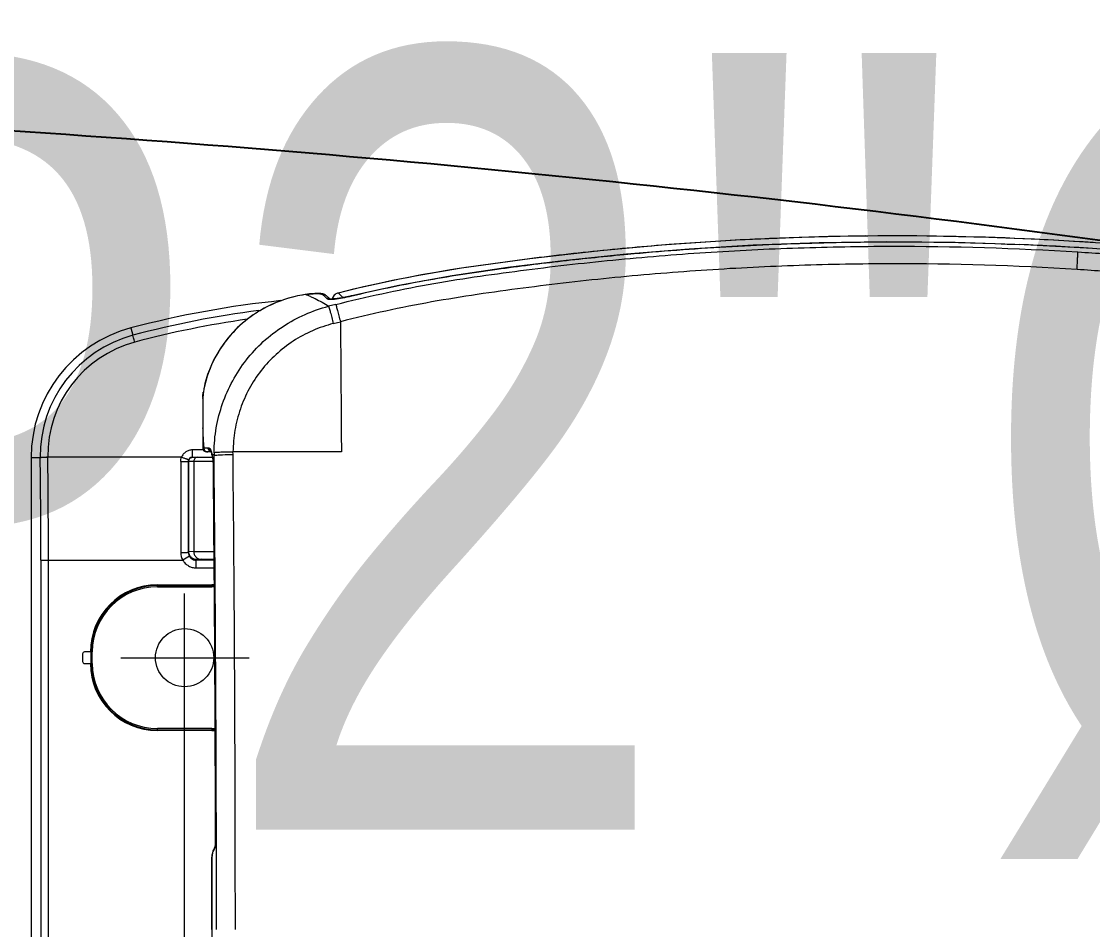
# Model space of a CAD drawing. Header units: millimetres. Extents: x 98197 to 106565, y 53890 to 60222.
# Drawn here: x 99473.15 to 99500.72, y 56512.57 to 56535.95 of the extents above; entities that cross this region are included whole.
import ezdxf

# ---------------------------------------------------------------- set-up
doc = ezdxf.new("R2010")
doc.units = ezdxf.units.MM
doc.header["$LTSCALE"] = 50
doc.header["$MEASUREMENT"] = 0
doc.linetypes.add('CENTER', pattern=[2, 1.25, -0.25, 0.25, -0.25])
doc.linetypes.add('HIDDEN', pattern=[0.375, 0.25, -0.125])
doc.layers.get('0').update_dxf_attribs({"color": 8, "linetype": 'CONTINUOUS'})
doc.layers.add('36雨排水', color=3, linetype='CONTINUOUS')
doc.styles.add('CHINA', font='c2', dxfattribs={"bigfont": 'china'})

# ---------------------------------------------------------------- blocks, each defined once
blk = doc.blocks.new('1111111')
at = {"layer": '36雨排水', "linetype": 'Continuous', "style": 'CHINA', "width": 0.8}
blk.add_text('R.P2"%%CP.V.C', height=20, dxfattribs=at).set_placement((4926.158, 3760.371))

msp = doc.modelspace()

# ---------------------------------------------------------------- linework, layer by layer
at = {"lineweight": 13, "ltscale": 0.3}
for p, q in [((99500.722, 56530.102), (99500.722, 56530.102)), ((99500.722, 56530.101), (99500.722, 56530.102)), ((99484.596, 56529.61), (99484.482, 56529.593)), ((99484.482, 56529.593), (99484.482, 56529.594)), ((99480.457, 56528.917), (99480.367, 56528.902)), ((99480.476, 56528.919), (99480.457, 56528.917)), ((99480.476, 56528.919), (99480.465, 56528.917)), ((99480.913, 56528.906), (99480.899, 56528.917)), ((99480.927, 56528.894), (99480.913, 56528.906)), ((99480.99, 56528.895), (99480.985, 56528.899)), ((99481.042, 56528.853), (99481.024, 56528.867)), ((99481.244, 56528.661), (99481.061, 56528.614)), ((99481.179, 56528.859), (99481.177, 56528.858)), ((99481.247, 56528.808), (99481.233, 56528.806)), ((99481.262, 56528.809), (99481.247, 56528.808)), ((99481.277, 56528.811), (99481.262, 56528.809)), ((99481.293, 56528.814), (99481.277, 56528.811)), ((99481.31, 56528.816), (99481.293, 56528.814)), ((99481.327, 56528.819), (99481.31, 56528.816)), ((99481.344, 56528.821), (99481.327, 56528.819)), ((99481.362, 56528.824), (99481.344, 56528.821)), ((99481.381, 56528.827), (99481.362, 56528.824)), ((99481.4, 56528.831), (99481.381, 56528.827)), ((99481.42, 56528.834), (99481.4, 56528.831)), ((99481.44, 56528.838), (99481.42, 56528.834)), ((99481.461, 56528.842), (99481.44, 56528.838)), ((99481.482, 56528.846), (99481.461, 56528.842)), ((99481.503, 56528.851), (99481.482, 56528.846)), ((99481.525, 56528.855), (99481.503, 56528.851)), ((99481.548, 56528.86), (99481.525, 56528.855)), ((99481.571, 56528.865), (99481.548, 56528.86)), ((99481.594, 56528.87), (99481.571, 56528.865)), ((99481.618, 56528.876), (99481.594, 56528.87)), ((99481.642, 56528.881), (99481.618, 56528.876)), ((99481.659, 56528.885), (99481.642, 56528.881)), ((99481.66, 56528.884), (99481.659, 56528.885)), ((99479.268, 56528.486), (99479.229, 56528.463)), ((99479.265, 56528.505), (99479.304, 56528.51)), ((99479.268, 56528.486), (99479.268, 56528.485)), ((99479.349, 56528.534), (99479.304, 56528.508)), ((99479.304, 56528.508), (99479.305, 56528.507)), ((99481.181, 56528.169), (99481.364, 56528.216)), ((99475.973, 56528.057), (99476.023, 56527.868)), ((99477.824, 56526.332), (99477.819, 56526.253)), ((99477.819, 56526.239), (99477.819, 56526.253)), ((99477.819, 56526.239), (99477.819, 56524.967)), ((99477.826, 56526.188), (99477.825, 56526.105)), ((99477.826, 56526.27), (99477.826, 56526.253)), ((99477.826, 56526.253), (99477.826, 56526.188)), ((99477.823, 56525.575), (99477.822, 56525.481)), ((99477.833, 56524.917), (99477.554, 56524.917)), ((99477.554, 56524.727), (99477.554, 56524.917)), ((99477.849, 56524.967), (99477.819, 56524.967)), ((99477.85, 56524.968), (99477.951, 56524.969)), ((99478.036, 56524.867), (99477.919, 56524.867)), ((99477.95, 56524.969), (99477.98, 56524.969)), ((99478.053, 56524.807), (99478.058, 56524.786)), ((99478.063, 56524.803), (99478.057, 56524.806)), ((99478.058, 56524.786), (99478.059, 56524.781)), ((99478.112, 56524.841), (99478.112, 56524.85)), ((99481.389, 56524.867), (99478.599, 56524.867)), ((99478.6, 56524.8), (99478.599, 56524.867)), ((99473.404, 56524.722), (99473.639, 56524.722)), ((99473.639, 56524.722), (99473.639, 56524.717)), ((99473.832, 56524.727), (99473.832, 56524.732)), ((99477.275, 56524.727), (99473.832, 56524.727)), ((99477.254, 56524.617), (99477.254, 56522.278)), ((99477.454, 56524.627), (99478.08, 56524.627)), ((99477.454, 56522.278), (99477.454, 56524.627)), ((99477.463, 56522.294), (99477.463, 56524.627)), ((99477.554, 56524.727), (99478.068, 56524.727)), ((99477.59, 56524.627), (99477.59, 56522.3)), ((99478.059, 56524.781), (99478.065, 56524.744)), ((99478.065, 56524.744), (99478.072, 56524.704)), ((99478.072, 56524.704), (99478.077, 56524.659)), ((99478.115, 56524.396), (99478.111, 56524.774)), ((99477.909, 56522.303), (99477.966, 56522.304)), ((99477.966, 56522.304), (99478.025, 56522.304)), ((99478.025, 56522.304), (99478.111, 56522.304)), ((99473.657, 56522.077), (99473.657, 56503.057)), ((99473.657, 56522.077), (99477.309, 56522.077)), ((99473.85, 56503.057), (99473.85, 56522.077)), ((99477.482, 56522.177), (99477.309, 56522.077)), ((99477.59, 56522.3), (99477.463, 56522.294)), ((99477.654, 56521.878), (99477.654, 56522.094)), ((99478.113, 56522.078), (99477.654, 56522.078)), ((99477.787, 56522.101), (99477.66, 56522.094)), ((99477.654, 56521.878), (99478.114, 56521.878)), ((99476.654, 56521.442), (99478.054, 56521.442)), ((99476.654, 56521.422), (99478.054, 56521.422)), ((99476.654, 56521.392), (99476.654, 56521.422)), ((99476.654, 56521.392), (99478.054, 56521.392)), ((99478.054, 56521.422), (99478.054, 56521.392)), ((99474.729, 56519.667), (99474.729, 56519.467)), ((99474.929, 56519.717), (99474.779, 56519.717)), ((99474.949, 56519.417), (99474.949, 56519.717)), ((99474.949, 56519.717), (99474.979, 56519.717)), ((99474.979, 56519.417), (99474.979, 56519.717)), ((99474.779, 56519.417), (99474.929, 56519.417)), ((99474.979, 56519.417), (99474.949, 56519.417)), ((99478.054, 56517.742), (99476.654, 56517.742)), ((99476.654, 56517.712), (99476.654, 56517.742)), ((99476.654, 56517.712), (99478.054, 56517.712)), ((99478.054, 56517.692), (99476.654, 56517.692)), ((99478.054, 56517.742), (99478.054, 56517.712)), ((99478.126, 56514.648), (99478.091, 56514.575)), ((99478.134, 56514.692), (99478.099, 56514.619)), ((99478.136, 56514.698), (99478.134, 56514.694)), ((99478.137, 56514.704), (99478.136, 56514.698)), ((99478.171, 56514.769), (99478.171, 56514.836)), ((99478.171, 56514.692), (99478.171, 56514.769)), ((99478.172, 56514.619), (99478.171, 56514.692)), ((99478.052, 56514.295), (99478.053, 56513.966)), ((99478.053, 56513.966), (99478.053, 56513.541)), ((99478.053, 56513.541), (99478.053, 56513.115)), ((99478.053, 56513.115), (99478.053, 56512.69)), ((99478.053, 56512.69), (99478.053, 56512.23))]:
    msp.add_line(p, q, dxfattribs=at)
at = {"lineweight": 13}
for p, q in [((99473.404, 56524.722), (99473.404, 56500.412)), ((99477.354, 56503.917), (99477.354, 56521.216)), ((99475.714, 56519.567), (99479.013, 56519.567))]:
    msp.add_line(p, q, dxfattribs=at)
at = {"linetype": 'CENTER', "lineweight": 13}
msp.add_line((99475.754, 56519.567), (99478.954, 56519.567), dxfattribs=at)
at = {"lineweight": 13}
for points in [[(99501.067, 56530.231), (99499.578, 56530.324), (99498.052, 56530.388), (99496.488, 56530.423), (99494.883, 56530.424), (99493.237, 56530.389), (99491.551, 56530.316), (99489.822, 56530.202), (99488.051, 56530.043), (99486.239, 56529.838), (99484.482, 56529.593)], [(99500.722, 56530.102), (99498.981, 56530.2), (99497.185, 56530.259), (99495.422, 56530.275), (99493.689, 56530.25), (99491.989, 56530.186), (99490.336, 56530.087), (99488.731, 56529.956), (99487.173, 56529.795), (99485.674, 56529.61), (99484.24, 56529.399), (99482.869, 56529.152), (99481.659, 56528.885)]]:
    msp.add_lwpolyline(points, dxfattribs=at)
at = {"lineweight": 13, "ltscale": 0.3}
for points in [[(99501.815, 56530.019), (99500.722, 56530.102)], [(99484.482, 56529.594), (99484.196, 56529.549), (99483.823, 56529.487), (99483.45, 56529.42), (99483.076, 56529.35), (99482.702, 56529.275), (99482.329, 56529.195), (99481.956, 56529.112), (99481.584, 56529.025), (99481.303, 56528.956)], [(99480.57, 56528.931), (99480.519, 56528.925), (99480.476, 56528.919)], [(99480.775, 56528.945), (99480.74, 56528.944), (99480.702, 56528.942), (99480.661, 56528.939), (99480.617, 56528.936), (99480.57, 56528.931)], [(99480.864, 56528.941), (99480.837, 56528.943), (99480.808, 56528.944), (99480.775, 56528.945)], [(99480.986, 56528.899), (99480.979, 56528.903), (99480.957, 56528.916), (99480.935, 56528.926), (99480.913, 56528.932), (99480.89, 56528.937), (99480.864, 56528.941)], [(99481.303, 56528.956), (99481.292, 56528.953), (99481.268, 56528.944), (99481.246, 56528.932), (99481.225, 56528.916), (99481.206, 56528.899), (99481.19, 56528.879), (99481.177, 56528.858)], [(99480.367, 56528.902), (99480.27, 56528.883), (99480.167, 56528.86), (99480.059, 56528.831), (99479.947, 56528.797), (99479.831, 56528.757), (99479.712, 56528.711), (99479.592, 56528.658), (99479.47, 56528.599), (99479.349, 56528.534)], [(99481.024, 56528.867), (99481.007, 56528.881), (99480.99, 56528.895)], [(99481.102, 56528.8), (99481.093, 56528.808), (99481.076, 56528.823), (99481.059, 56528.838), (99481.042, 56528.853)], [(99481.233, 56528.806), (99481.219, 56528.804), (99481.212, 56528.804), (99481.206, 56528.803), (99481.2, 56528.803), (99481.194, 56528.802), (99481.188, 56528.802), (99481.182, 56528.801), (99481.176, 56528.801), (99481.171, 56528.8), (99481.165, 56528.8), (99481.16, 56528.8), (99481.155, 56528.8), (99481.151, 56528.799), (99481.146, 56528.799), (99481.142, 56528.799), (99481.137, 56528.799), (99481.133, 56528.799), (99481.129, 56528.799), (99481.125, 56528.799), (99481.122, 56528.799), (99481.119, 56528.799), (99481.115, 56528.799), (99481.112, 56528.799), (99481.11, 56528.799), (99481.107, 56528.799), (99481.105, 56528.8), (99481.102, 56528.8), (99481.1, 56528.8), (99481.098, 56528.8), (99481.097, 56528.8), (99481.096, 56528.801), (99481.094, 56528.801), (99481.093, 56528.801), (99481.093, 56528.801), (99481.093, 56528.801)], [(99481.177, 56528.858), (99481.173, 56528.852), (99481.164, 56528.829), (99481.157, 56528.805), (99481.156, 56528.8)], [(99479.229, 56528.463), (99479.103, 56528.379), (99478.973, 56528.285), (99478.841, 56528.177), (99478.709, 56528.056), (99478.585, 56527.927), (99478.469, 56527.793), (99478.362, 56527.654), (99478.267, 56527.515), (99478.183, 56527.377), (99478.11, 56527.241), (99478.047, 56527.109), (99477.993, 56526.982), (99477.947, 56526.859), (99477.909, 56526.741), (99477.878, 56526.629), (99477.854, 56526.523), (99477.836, 56526.423), (99477.824, 56526.332)], [(99479.304, 56528.508), (99479.292, 56528.501), (99479.28, 56528.493), (99479.268, 56528.486)], [(99478.029, 56524.886), (99478.028, 56524.886), (99478.026, 56524.889), (99478.026, 56524.888), (99478.029, 56524.884), (99478.031, 56524.878), (99478.035, 56524.869), (99478.039, 56524.857), (99478.044, 56524.843), (99478.048, 56524.826), (99478.053, 56524.807)], [(99478.077, 56524.659), (99478.082, 56524.612), (99478.086, 56524.562), (99478.089, 56524.509), (99478.091, 56524.455), (99478.092, 56524.396)], [(99478.092, 56524.396), (99478.102, 56523.403), (99478.111, 56522.32), (99478.119, 56521.238), (99478.126, 56520.155), (99478.133, 56519.072), (99478.138, 56517.989), (99478.143, 56516.905), (99478.146, 56515.822), (99478.148, 56514.836)], [(99478.099, 56514.62), (99478.095, 56514.611), (99478.087, 56514.591), (99478.081, 56514.57), (99478.075, 56514.547), (99478.07, 56514.522)], [(99478.134, 56514.694), (99478.134, 56514.693), (99478.134, 56514.691), (99478.134, 56514.691)], [(99478.146, 56514.768), (99478.144, 56514.751), (99478.143, 56514.737), (99478.141, 56514.724), (99478.139, 56514.714), (99478.137, 56514.704)], [(99478.148, 56514.836), (99478.148, 56514.813), (99478.147, 56514.792), (99478.146, 56514.771), (99478.146, 56514.768)], [(99478.058, 56514.432), (99478.055, 56514.398), (99478.054, 56514.362), (99478.052, 56514.325), (99478.052, 56514.295)], [(99478.07, 56514.522), (99478.065, 56514.494), (99478.061, 56514.465), (99478.058, 56514.432)]]:
    msp.add_lwpolyline(points, dxfattribs=at)
at = {"linetype": 'HIDDEN', "lineweight": 0, "ltscale": 30}
msp.add_circle((99477.354, 56519.567), 0.75, dxfattribs=at)
msp.add_arc((99446.879, 56133.975), 400, 81.8702, 86.67009)
at = {"lineweight": 13, "ltscale": 0.3}
for centre, radius, start, end in [((99495.63, 56455.364), 74.91, 86.10263, 87.54252), ((99489.752, 56495.068), 34.924, 98.6788, 103.9949), ((99482.359, 56503.887), 25, 95.7998, 104.8004), ((99480.818, 56526.347), 2.593, 97.8168, 99.5969), ((99481.045, 56524.62), 4.335, 97.5282, 97.6813), ((99479.592, 56526.522), 2.549, 68.3694, 69.964), ((99479.56, 56526.442), 2.635, 66.8109, 68.3691), ((99479.53, 56527.188), 2.205, 47.3265, 50.6906), ((99480.925, 56528.822), 0.0977, 51.7716, 58.8737), ((99481.05, 56528.713), 0.1, 96.1923, 104.8789), ((99481.353, 56528.761), 0.2, 150.5666, 168.8487), ((99481.062, 56530.201), 1.407, 274.3409, 276.0569), ((99482.359, 56504.209), 24.492, 97.2579, 104.9937), ((99481.35, 56525.038), 4.028, 120.5232, 121.1279), ((99482.359, 56504.221), 24.297, 98.0269, 104.9955), ((99476.854, 56524.722), 3.45, 104.8004, 180), ((99476.854, 56524.761), 3.216, 104.9858, 180.7099), ((99476.854, 56524.771), 3.022, 104.9973, 180.7478), ((99478.588, 56526.235), 0.769, 176.2252, 178.6522), ((99683.208, 56524.764), 205.387, 179.62611, 179.77383), ((99482.082, 56525.471), 4.263, 180.0489, 186.0357), ((99482.319, 56525.466), 4.497, 179.8159, 180.5341), ((99482.33, 56525.466), 4.508, 180.5341, 181.2529), ((99482.403, 56525.469), 4.581, 181.2642, 184.835), ((99482.478, 56525.474), 4.656, 184.8247, 186.2457), ((99477.919, 56524.967), 0.1, 180, 270), ((99482.235, 56525.486), 4.417, 186.0198, 186.7547), ((99476.914, 56524.572), 1.167, 11.5801, 13.2604), ((99476.341, 56521.885), 3.388, 58.499, 59.4487), ((99482.146, 56524.799), 4.034, 179.3951, 180.3543), ((98245.107, 56512.602), 1233.553, 359.998375, 0.566589), ((99273.042, 56522.077), 200.614, 359.99987, 0.75394), ((99271.638, 56522.077), 202.212, 359.99973, 0.75061), ((99477.554, 56524.627), 0.1, 90, 180), ((98270.299, 56512.575), 1207.853, 0.107267, 0.560812), ((98273.914, 56512.568), 1204.26, 0.107891, 0.562762), ((99477.652, 56522.278), 0.397, 180.0074, 210.388), ((99477.285, 56548.135), 25.857, 269.9314, 270.3171), ((99477.653, 56522.294), 0.199, 180.0133, 186.08), ((99477.654, 56522.278), 0.2, 180.0024, 183.372), ((99477.656, 56522.294), 0.202, 186.074, 192.004), ((99477.655, 56522.278), 0.201, 183.371, 186.7268), ((99477.655, 56522.278), 0.2, 186.7355, 196.8153), ((99477.654, 56522.294), 0.2, 192.02, 270.0037), ((99477.478, 56521.841), 0.454, 91.8821, 92.1234), ((99477.655, 56522.279), 0.201, 196.8496, 210.2634), ((99477.654, 56522.278), 0.2, 210.2855, 250.0941), ((99476.654, 56519.717), 1.725, 90, 180), ((99476.654, 56519.717), 1.705, 90, 180), ((99476.654, 56519.717), 1.675, 90, 180), ((99478.054, 56519.717), 1.725, 87.8834, 90), ((99478.054, 56519.717), 1.705, 87.8628, 90), ((99478.054, 56519.717), 1.675, 87.8154, 90), ((99474.779, 56519.667), 0.05, 90, 180), ((99474.779, 56519.467), 0.05, 180, 270), ((99476.654, 56519.417), 1.725, 180, 270), ((99476.654, 56519.417), 1.705, 180, 270), ((99476.654, 56519.417), 1.675, 180, 270), ((99478.054, 56519.417), 1.675, 270, 272.9054), ((99478.054, 56519.417), 1.705, 270, 272.8579), ((99478.054, 56519.417), 1.725, 270, 272.8357), ((99478.208, 56514.656), 0.0827, 154.2926, 159.5391), ((99477.341, 56514.822), 0.809, 354.4616, 355.6405), ((99477.113, 56514.834), 1.037, 359.6214, 0.0912)]:
    msp.add_arc(centre, radius, start, end, dxfattribs=at)
at = {"lineweight": 13}
for points, knots in [([(99500.733, 56530.253), (99499.393, 56530.345), (99496.703, 56530.455), (99493.335, 56530.413), (99490.64, 56530.27), (99488.619, 56530.107), (99486.604, 56529.891), (99485.265, 56529.711), (99484.596, 56529.61)], [0, 0, 0, 0, 0.248982, 0.498891, 0.624221, 0.749464, 0.874678, 1, 1, 1, 1]), ([(99481.244, 56528.661), (99482.031, 56528.859), (99483.609, 56529.202), (99485.601, 56529.487), (99487.188, 56529.682), (99488.774, 56529.85), (99490.76, 56530.013), (99493.148, 56530.131), (99496.344, 56530.187), (99498.744, 56530.114), (99500.342, 56530.014)], [0, 0, 0, 0, 0.126686, 0.251898, 0.314183, 0.376456, 0.500892, 0.625322, 0.749901, 1, 1, 1, 1]), ([(99485.395, 56529.571), (99485.955, 56529.648), (99487.076, 56529.788), (99489.04, 56529.993), (99491.284, 56530.161), (99494.644, 56530.3), (99497.166, 56530.277), (99498.842, 56530.205)], [0, 0, 0, 0, 0.12584, 0.251495, 0.439332, 0.626558, 1, 1, 1, 1]), ([(99500.322, 56529.561), (99498.733, 56529.661), (99496.348, 56529.734), (99493.171, 56529.677), (99490.797, 56529.559), (99488.823, 56529.397), (99487.247, 56529.229), (99485.672, 56529.035), (99483.7, 56528.753), (99482.14, 56528.413), (99481.364, 56528.216)], [0, 0, 0, 0, 0.250417, 0.375167, 0.499771, 0.62436, 0.686692, 0.749064, 0.874059, 1, 1, 1, 1])]:
    msp.add_open_spline(points, degree=3, knots=knots, dxfattribs=at)
at = {"lineweight": 13, "ltscale": 0.3}
for points, knots in [([(99500.322, 56529.561), (99500.325, 56529.613), (99500.331, 56529.712), (99500.338, 56529.846), (99500.341, 56529.945), (99500.343, 56529.997), (99500.342, 56530.014)], [0, 0, 0, 0, 0.345459, 0.659647, 0.885461, 1, 1, 1, 1]), ([(99500.342, 56530.014), (99500.827, 56529.984), (99501.798, 56529.917), (99503.248, 56529.765), (99504.691, 56529.553), (99506.123, 56529.282), (99507.544, 56528.953), (99508.953, 56528.565), (99510.348, 56528.119), (99511.726, 56527.616), (99513.078, 56527.048), (99514.39, 56526.398), (99515.66, 56525.67), (99517.303, 56524.598), (99519.236, 56523.074), (99520.627, 56521.676), (99521.278, 56520.94)], [0, 0, 0, 0, 0.062168, 0.124494, 0.186659, 0.248776, 0.310947, 0.373256, 0.435773, 0.498421, 0.560959, 0.623326, 0.68568, 0.748238, 0.874258, 1, 1, 1, 1]), ([(99481.66, 56528.884), (99482.276, 56529.032), (99483.516, 56529.292), (99484.768, 56529.484), (99485.395, 56529.571)], [0, 0, 0, 0, 0.500338, 1, 1, 1, 1]), ([(99520.938, 56520.632), (99520.619, 56520.991), (99520.124, 56521.517), (99519.435, 56522.188), (99518.728, 56522.84), (99517.808, 56523.615), (99516.65, 56524.476), (99515.442, 56525.267), (99514.19, 56525.985), (99512.897, 56526.628), (99511.568, 56527.189), (99510.213, 56527.685), (99508.838, 56528.123), (99507.447, 56528.506), (99506.042, 56528.835), (99504.624, 56529.103), (99503.434, 56529.278), (99502.479, 56529.389), (99501.521, 56529.48), (99500.802, 56529.53), (99500.322, 56529.561)], [0, 0, 0, 0, 0.062497, 0.093749, 0.125001, 0.1875, 0.25, 0.312501, 0.375, 0.4375, 0.499998, 0.562499, 0.624998, 0.687499, 0.749999, 0.812499, 0.875, 0.906251, 0.9375, 1, 1, 1, 1]), ([(99480.477, 56528.918), (99480.489, 56528.92), (99480.533, 56528.925), (99480.578, 56528.93), (99480.611, 56528.933)], [0, 0, 0, 0, 0.265198, 1, 1, 1, 1]), ([(99480.611, 56528.933), (99480.646, 56528.937), (99480.71, 56528.941), (99480.794, 56528.942), (99480.855, 56528.935), (99480.888, 56528.925), (99480.899, 56528.917)], [0, 0, 0, 0, 0.364652, 0.653266, 0.864053, 1, 1, 1, 1]), ([(99480.975, 56528.906), (99480.964, 56528.913), (99480.938, 56528.922), (99480.911, 56528.92), (99480.899, 56528.917)], [0, 0, 0, 0, 0.499193, 1, 1, 1, 1]), ([(99481.306, 56528.956), (99481.28, 56528.95), (99481.229, 56528.926), (99481.192, 56528.883), (99481.179, 56528.859)], [0, 0, 0, 0, 0.498368, 1, 1, 1, 1]), ([(99481.433, 56528.837), (99481.423, 56528.848), (99481.381, 56528.888), (99481.339, 56528.928), (99481.306, 56528.956)], [0, 0, 0, 0, 0.256091, 1, 1, 1, 1]), ([(99480.386, 56528.904), (99480.302, 56528.89), (99479.926, 56528.809), (99479.563, 56528.66), (99479.305, 56528.507)], [0, 0, 0, 0, 0.220009, 1, 1, 1, 1]), ([(99480.598, 56528.864), (99480.637, 56528.847), (99480.796, 56528.774), (99480.949, 56528.687), (99481.061, 56528.614)], [0, 0, 0, 0, 0.241806, 1, 1, 1, 1]), ([(99481.024, 56528.809), (99481.031, 56528.803), (99481.058, 56528.797), (99481.083, 56528.796), (99481.099, 56528.795)], [0, 0, 0, 0, 0.369754, 1, 1, 1, 1]), ([(99481.099, 56528.795), (99481.104, 56528.795), (99481.128, 56528.795), (99481.151, 56528.797), (99481.169, 56528.798)], [0, 0, 0, 0, 0.223658, 1, 1, 1, 1]), ([(99481.211, 56528.802), (99481.281, 56528.809), (99481.431, 56528.833), (99481.58, 56528.865), (99481.66, 56528.884)], [0, 0, 0, 0, 0.461429, 1, 1, 1, 1]), ([(99481.244, 56528.661), (99481.251, 56528.644), (99481.264, 56528.594), (99481.292, 56528.497), (99481.326, 56528.365), (99481.351, 56528.267), (99481.364, 56528.216)], [0, 0, 0, 0, 0.114546, 0.340801, 0.655347, 1, 1, 1, 1]), ([(99479.268, 56528.485), (99479.069, 56528.365), (99478.708, 56528.087), (99478.286, 56527.58), (99478.042, 56527.12), (99477.912, 56526.754), (99477.867, 56526.574), (99477.851, 56526.486)], [0, 0, 0, 0, 0.277159, 0.537415, 0.779669, 0.893053, 1, 1, 1, 1]), ([(99478.112, 56524.85), (99478.114, 56525.063), (99478.153, 56525.491), (99478.316, 56526.114), (99478.576, 56526.704), (99478.93, 56527.243), (99479.367, 56527.717), (99479.878, 56528.113), (99480.445, 56528.42), (99480.853, 56528.561), (99481.061, 56528.614)], [0, 0, 0, 0, 0.124785, 0.249579, 0.374546, 0.499445, 0.624728, 0.749483, 0.874816, 1, 1, 1, 1]), ([(99481.061, 56528.614), (99481.067, 56528.598), (99481.081, 56528.548), (99481.108, 56528.451), (99481.142, 56528.319), (99481.168, 56528.221), (99481.181, 56528.169)], [0, 0, 0, 0, 0.111947, 0.340838, 0.656403, 1, 1, 1, 1]), ([(99481.181, 56528.169), (99480.999, 56528.121), (99480.641, 56528), (99480.143, 56527.731), (99479.696, 56527.384), (99479.312, 56526.969), (99479.002, 56526.496), (99478.774, 56525.978), (99478.634, 56525.43), (99478.603, 56525.054), (99478.599, 56524.867)], [0, 0, 0, 0, 0.125113, 0.250177, 0.375216, 0.500199, 0.625149, 0.750111, 0.875041, 1, 1, 1, 1]), ([(99481.364, 56528.216), (99481.367, 56527.937), (99481.376, 56526.821), (99481.384, 56525.704), (99481.389, 56524.867)], [0, 0, 0, 0, 0.249915, 1, 1, 1, 1]), ([(99476.072, 56527.691), (99476.062, 56527.728), (99476.046, 56527.787), (99476.03, 56527.846), (99476.023, 56527.868)], [0, 0, 0, 0, 0.631437, 1, 1, 1, 1]), ([(99477.851, 56526.486), (99477.849, 56526.478), (99477.844, 56526.447), (99477.839, 56526.416), (99477.836, 56526.392)], [0, 0, 0, 0, 0.256786, 1, 1, 1, 1]), ([(99477.821, 56526.285), (99477.821, 56526.295), (99477.825, 56526.335), (99477.83, 56526.375), (99477.835, 56526.406)], [0, 0, 0, 0, 0.235718, 1, 1, 1, 1]), ([(99477.836, 56526.392), (99477.834, 56526.381), (99477.83, 56526.341), (99477.827, 56526.3), (99477.826, 56526.27)], [0, 0, 0, 0, 0.267854, 1, 1, 1, 1]), ([(99477.554, 56524.917), (99477.524, 56524.917), (99477.464, 56524.908), (99477.383, 56524.868), (99477.316, 56524.807), (99477.286, 56524.754), (99477.275, 56524.727)], [0, 0, 0, 0, 0.250103, 0.50016, 0.75013, 1, 1, 1, 1]), ([(99477.85, 56524.968), (99477.849, 56524.942), (99477.869, 56524.889), (99477.922, 56524.867), (99477.948, 56524.867)], [0, 0, 0, 0, 0.503215, 1, 1, 1, 1]), ([(99477.951, 56524.969), (99477.951, 56524.957), (99477.957, 56524.933), (99477.984, 56524.897), (99478.013, 56524.88), (99478.033, 56524.873)], [0, 0, 0, 0, 0.277812, 0.531206, 1, 1, 1, 1]), ([(99477.98, 56524.969), (99477.989, 56524.969), (99478.004, 56524.959), (99478.017, 56524.939), (99478.023, 56524.925), (99478.026, 56524.918)], [0, 0, 0, 0, 0.378119, 0.652607, 1, 1, 1, 1]), ([(99477.98, 56524.969), (99477.98, 56524.952), (99477.988, 56524.915), (99478.015, 56524.888), (99478.031, 56524.879)], [0, 0, 0, 0, 0.484304, 1, 1, 1, 1]), ([(99478.026, 56524.918), (99478.029, 56524.912), (99478.038, 56524.887), (99478.045, 56524.86), (99478.05, 56524.839)], [0, 0, 0, 0, 0.215137, 1, 1, 1, 1]), ([(99478.057, 56524.806), (99478.059, 56524.8), (99478.064, 56524.774), (99478.068, 56524.749), (99478.071, 56524.729)], [0, 0, 0, 0, 0.236271, 1, 1, 1, 1]), ([(99478.112, 56524.85), (99478.119, 56524.851), (99478.138, 56524.854), (99478.196, 56524.86), (99478.297, 56524.864), (99478.44, 56524.867), (99478.545, 56524.867), (99478.599, 56524.867)], [0, 0, 0, 0, 0.045921, 0.120409, 0.353195, 0.666289, 1, 1, 1, 1]), ([(99478.145, 56524.78), (99478.17, 56524.783), (99478.232, 56524.788), (99478.383, 56524.796), (99478.509, 56524.799), (99478.599, 56524.8)], [0, 0, 0, 0, 0.167896, 0.403801, 1, 1, 1, 1]), ([(99473.639, 56524.722), (99473.648, 56524.723), (99473.672, 56524.725), (99473.715, 56524.728), (99473.771, 56524.73), (99473.812, 56524.731), (99473.832, 56524.731)], [0, 0, 0, 0, 0.134751, 0.370528, 0.676532, 1, 1, 1, 1]), ([(99473.832, 56524.727), (99473.811, 56524.726), (99473.77, 56524.725), (99473.715, 56524.723), (99473.672, 56524.721), (99473.648, 56524.718), (99473.639, 56524.717)], [0, 0, 0, 0, 0.332276, 0.629404, 0.860066, 1, 1, 1, 1]), ([(99477.254, 56524.617), (99477.267, 56524.617), (99477.293, 56524.617), (99477.33, 56524.618), (99477.364, 56524.619), (99477.394, 56524.62), (99477.418, 56524.621), (99477.435, 56524.622), (99477.445, 56524.624), (99477.45, 56524.625), (99477.453, 56524.625), (99477.454, 56524.626), (99477.454, 56524.627)], [0, 0, 0, 0, 0.194154, 0.3812, 0.55337, 0.704363, 0.828476, 0.920902, 0.954134, 0.978289, 0.993351, 1, 1, 1, 1]), ([(99477.461, 56524.663), (99477.461, 56524.663), (99477.459, 56524.663), (99477.457, 56524.663), (99477.452, 56524.664), (99477.442, 56524.666), (99477.427, 56524.671), (99477.404, 56524.679), (99477.376, 56524.688), (99477.345, 56524.7), (99477.31, 56524.713), (99477.287, 56524.722), (99477.275, 56524.727)], [0, 0, 0, 0, 0.006558, 0.021515, 0.045534, 0.07859, 0.170585, 0.294294, 0.445031, 0.617282, 0.804842, 1, 1, 1, 1]), ([(99477.463, 56524.627), (99477.463, 56524.64), (99477.468, 56524.666), (99477.49, 56524.699), (99477.523, 56524.721), (99477.549, 56524.727), (99477.562, 56524.727)], [0, 0, 0, 0, 0.251765, 0.5025, 0.75177, 1, 1, 1, 1]), ([(99477.689, 56524.727), (99477.676, 56524.727), (99477.65, 56524.721), (99477.617, 56524.699), (99477.595, 56524.666), (99477.59, 56524.64), (99477.59, 56524.627)], [0, 0, 0, 0, 0.24823, 0.4975, 0.748235, 1, 1, 1, 1]), ([(99478.071, 56524.729), (99478.072, 56524.722), (99478.076, 56524.693), (99478.079, 56524.665), (99478.081, 56524.643)], [0, 0, 0, 0, 0.239936, 1, 1, 1, 1]), ([(99478.081, 56524.643), (99478.083, 56524.623), (99478.09, 56524.542), (99478.094, 56524.459), (99478.094, 56524.397)], [0, 0, 0, 0, 0.237758, 1, 1, 1, 1]), ([(99478.111, 56524.774), (99478.113, 56524.774), (99478.125, 56524.777), (99478.136, 56524.778), (99478.145, 56524.78)], [0, 0, 0, 0, 0.183909, 1, 1, 1, 1]), ([(99478.092, 56524.396), (99478.092, 56524.396), (99478.093, 56524.397), (99478.094, 56524.397), (99478.094, 56524.397)], [0, 0, 0, 0, 0.314601, 1, 1, 1, 1]), ([(99477.309, 56522.077), (99477.326, 56522.047), (99477.369, 56521.991), (99477.453, 56521.927), (99477.55, 56521.887), (99477.62, 56521.878), (99477.654, 56521.878)], [0, 0, 0, 0, 0.25, 0.5, 0.75, 1, 1, 1, 1]), ([(99477.454, 56522.278), (99477.454, 56522.278), (99477.453, 56522.278), (99477.452, 56522.278), (99477.45, 56522.278), (99477.447, 56522.278), (99477.444, 56522.278), (99477.437, 56522.278), (99477.432, 56522.278), (99477.428, 56522.278)], [0, 0, 0, 0, 0.016165, 0.064156, 0.143693, 0.254448, 0.396086, 0.568134, 1, 1, 1, 1]), ([(99477.454, 56522.294), (99477.454, 56522.294), (99477.455, 56522.294), (99477.456, 56522.294), (99477.459, 56522.294), (99477.46, 56522.294), (99477.461, 56522.294)], [0, 0, 0, 0, 0.065073, 0.252885, 0.564608, 1, 1, 1, 1]), ([(99477.66, 56522.094), (99477.635, 56522.094), (99477.583, 56522.105), (99477.517, 56522.149), (99477.474, 56522.216), (99477.463, 56522.268), (99477.463, 56522.294)], [0, 0, 0, 0, 0.248197, 0.497433, 0.748193, 1, 1, 1, 1]), ([(99477.59, 56522.3), (99477.604, 56522.301), (99477.64, 56522.302), (99477.746, 56522.303), (99477.839, 56522.303), (99477.909, 56522.303)], [0, 0, 0, 0, 0.127595, 0.343525, 1, 1, 1, 1]), ([(99477.59, 56522.3), (99477.59, 56522.276), (99477.6, 56522.223), (99477.644, 56522.155), (99477.711, 56522.111), (99477.763, 56522.101), (99477.787, 56522.101)], [0, 0, 0, 0, 0.241776, 0.502489, 0.761629, 1, 1, 1, 1]), ([(99477.66, 56522.094), (99477.659, 56522.094), (99477.658, 56522.094), (99477.656, 56522.094), (99477.655, 56522.094), (99477.654, 56522.094), (99477.654, 56522.094)], [0, 0, 0, 0, 0.434019, 0.745126, 0.933071, 1, 1, 1, 1]), ([(99477.787, 56522.101), (99477.8, 56522.101), (99477.837, 56522.102), (99477.907, 56522.103), (99478.002, 56522.103), (99478.073, 56522.104), (99478.112, 56522.104)], [0, 0, 0, 0, 0.122048, 0.340389, 0.63999, 1, 1, 1, 1]), ([(99478.126, 56514.648), (99478.131, 56514.66), (99478.14, 56514.693), (99478.144, 56514.725), (99478.146, 56514.744)], [0, 0, 0, 0, 0.406789, 1, 1, 1, 1]), ([(99478.147, 56514.761), (99478.148, 56514.766), (99478.149, 56514.788), (99478.15, 56514.811), (99478.15, 56514.827)], [0, 0, 0, 0, 0.242577, 1, 1, 1, 1]), ([(99478.148, 56514.836), (99478.148, 56514.836), (99478.149, 56514.836), (99478.15, 56514.836), (99478.15, 56514.836)], [0, 0, 0, 0, 0.251241, 1, 1, 1, 1]), ([(99478.054, 56514.295), (99478.054, 56514.312), (99478.055, 56514.377), (99478.06, 56514.441), (99478.067, 56514.488)], [0, 0, 0, 0, 0.269236, 1, 1, 1, 1]), ([(99478.067, 56514.488), (99478.07, 56514.505), (99478.076, 56514.535), (99478.085, 56514.564), (99478.091, 56514.575)], [0, 0, 0, 0, 0.577747, 1, 1, 1, 1]), ([(99478.054, 56514.295), (99478.054, 56514.295), (99478.053, 56514.295), (99478.052, 56514.295), (99478.052, 56514.295)], [0, 0, 0, 0, 0.749229, 1, 1, 1, 1])]:
    msp.add_open_spline(points, degree=3, knots=knots, dxfattribs=at)
for points in [[(99481.303, 56528.956), (99481.304, 56528.956), (99481.305, 56528.956), (99481.306, 56528.956)], [(99481.098, 56528.8), (99481.08, 56528.81), (99481.059, 56528.814), (99481.039, 56528.812)], [(99477.819, 56526.239), (99477.819, 56526.249), (99477.822, 56526.26), (99477.826, 56526.27)], [(99477.819, 56525.467), (99477.819, 56525.472), (99477.82, 56525.477), (99477.822, 56525.481)], [(99478.058, 56524.786), (99478.056, 56524.792), (99478.056, 56524.799), (99478.057, 56524.806)], [(99477.254, 56524.617), (99477.254, 56524.654), (99477.261, 56524.692), (99477.275, 56524.727)], [(99477.586, 56522.09), (99477.608, 56522.082), (99477.631, 56522.078), (99477.654, 56522.078)], [(99478.091, 56514.575), (99478.089, 56514.59), (99478.092, 56514.606), (99478.099, 56514.619)], [(99478.126, 56514.648), (99478.125, 56514.66), (99478.127, 56514.673), (99478.131, 56514.685)], [(99478.146, 56514.768), (99478.146, 56514.766), (99478.146, 56514.763), (99478.147, 56514.761)], [(99478.173, 56512.567), (99478.173, 56513.251), (99478.173, 56513.935), (99478.172, 56514.619)], [(99478.055, 56512.567), (99478.055, 56513.143), (99478.055, 56513.719), (99478.054, 56514.295)]]:
    msp.add_open_spline(points, degree=3, dxfattribs=at)

# ---------------------------------------------------------------- block references
at = {"layer": '36雨排水', "linetype": 'Continuous'}
msp.add_blockref('1111111', (94516.291, 52754.768), dxfattribs=at)

doc.saveas('drawing.dxf')
